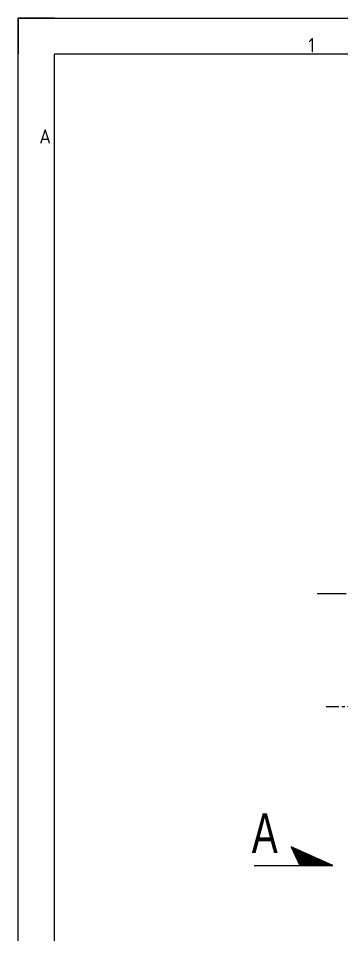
# Model space of a CAD drawing. Header units: inches. Extents: x -166203 to -65610, y -6981 to 11093.
# Drawn here: x -93788 to -93085, y 5591 to 7583 of the extents above; entities that cross this region are included whole.
import ezdxf
from ezdxf.enums import TextEntityAlignment as Align

# ---------------------------------------------------------------- set-up
doc = ezdxf.new("R2010")
doc.units = ezdxf.units.IN
doc.header["$MEASUREMENT"] = 0
doc.linetypes.add('CENTERX2', pattern=[101.6, 63.5, -12.7, 12.7, -12.7])
doc.layers.get('0').update_dxf_attribs({"lineweight": 25})
doc.layers.add('FRAME035', color=2, linetype='Continuous')
doc.layers.add('中心线', color=1, linetype='CENTERX2')
doc.styles.add('ISOCP', font='isocp.shx')
doc.styles.add('宋体', font='txt.shx', dxfattribs={"width": 0.7, "bigfont": 'whgtxt.shx'})

msp = doc.modelspace()

# ---------------------------------------------------------------- hatches: boundary and pattern name
at = {"ltscale": 0.5}
h = msp.add_hatch(dxfattribs=at)
h.set_pattern_fill('ANSI31', color=256, style=0)
h.set_pattern_definition([(45, (-96.68407, 664.18606), (-0.08838834765, 0.08838834765), [])])
h.paths.add_polyline_path([(-93104.5, 5741.9), (-93194.9, 5782.5), (-93176.2, 5741.9)])

# ---------------------------------------------------------------- linework, layer by layer
at = {"color": 3, "linetype": 'Continuous'}
for p, q in [((-93787.9, 7583.4), (-93787.9, 7505.6)), ((-93710.2, 7583.4), (-93787.9, 7583.4))]:
    msp.add_line(p, q, dxfattribs=at)
at = {"color": 2, "linetype": 'Continuous'}
for p, q in [((-85795.5, 7505.6), (-93710.2, 7505.6)), ((-93710.2, 7505.6), (-93710.2, 1051.9))]:
    msp.add_line(p, q, dxfattribs=at)
at = {"ltscale": 0.5}
for p, q in [((-93104.5, 5741.9), (-93194.9, 5782.5)), ((-93194.9, 5782.5), (-93176.2, 5741.9)), ((-93275.5, 5741.9), (-93104.5, 5741.9))]:
    msp.add_line(p, q, dxfattribs=at)
at = {"layer": 'FRAME035', "color": 3}
for p, q in [((-93787.9, 7583.4), (-85717.7, 7583.4)), ((-93787.9, 974.1), (-93787.9, 7583.4))]:
    msp.add_line(p, q, dxfattribs=at)
at = {"layer": '中心线'}
msp.add_line((-93138.5, 6333.4), (-92172.5, 6333.4), dxfattribs=at)
at = {"layer": '中心线', "ltscale": 0.5}
msp.add_line((-92176.6, 6086.4), (-93118.6, 6086.4), dxfattribs=at)

# ---------------------------------------------------------------- texts
at = {"color": 3, "linetype": 'Continuous', "style": 'ISOCP'}
for s, p in [('1', (-93150.3, 7525.1)), ('A', (-93729.6, 7326.8))]:
    msp.add_text(s, height=31.1, dxfattribs=at).set_placement(p, align=Align.MIDDLE)
at = {"ltscale": 0.5, "insert": (-93280.5, 5855.5), "char_height": 86.72, "width": 144.575, "attachment_point": 1, "style": '宋体'}
msp.add_mtext('{\\fArial|b0|i0|c0|p32;A}', dxfattribs=at)

doc.saveas('drawing.dxf')
